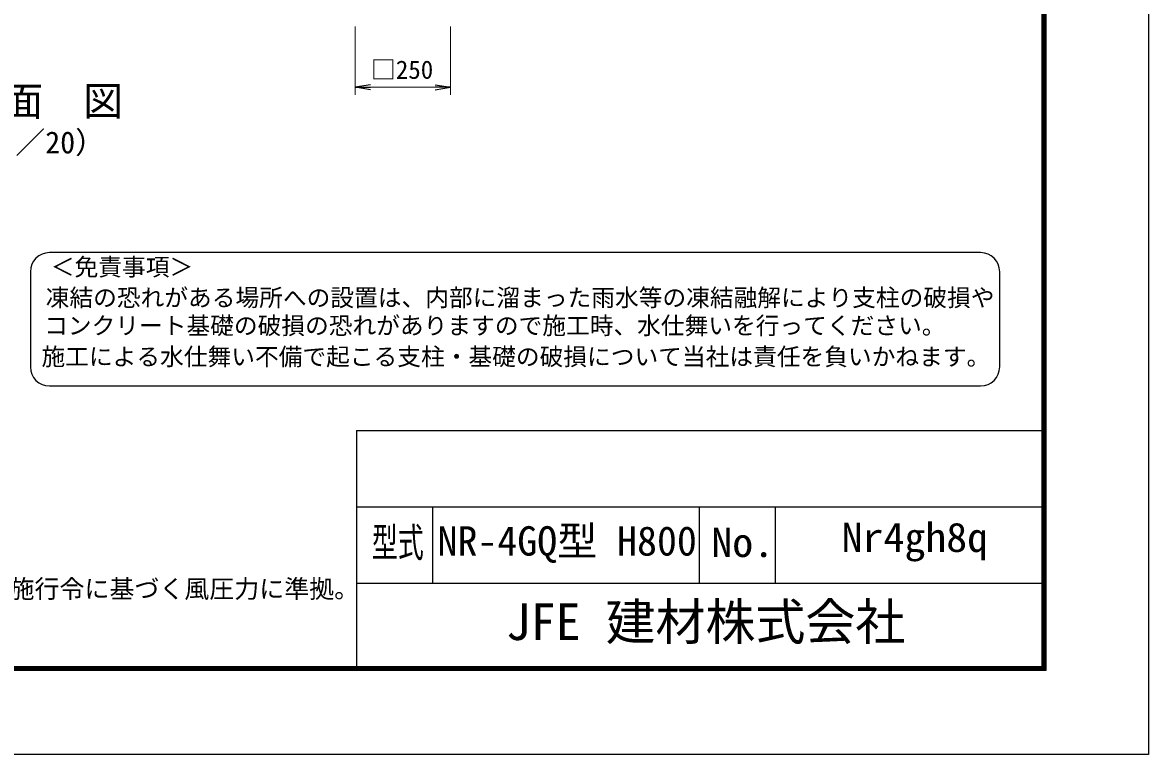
# Model space of a CAD drawing. Units: millimetres, scale not verified. Extents: x -4200 to 4200, y -2970 to 2970.
# Drawn here: x 1243 to 4200, y -2970 to -1048 of the extents above; entities that cross this region are included whole.
import ezdxf
from ezdxf.enums import TextEntityAlignment as Align

# ---------------------------------------------------------------- set-up
doc = ezdxf.new("R2010")
doc.units = ezdxf.units.MM
doc.header["$LTSCALE"] = 10
for name, color, linetype, lineweight in [('0-2_D-TTL-TXT', 7, 'Continuous', 25), ('0-7_D-STR-DIM', 7, 'Continuous', 13), ('0-C_D-TTL', 7, 'Continuous', 25)]:
    doc.layers.add(name, color=color, linetype=linetype, lineweight=lineweight)
doc.layers.add('0-8_0', color=7, linetype='Continuous')
doc.styles.add('ＭＳ ゴシック', font='')
doc.styles.get('ＭＳ ゴシック').set_extended_font_data('MS Gothic')

# ---------------------------------------------------------------- blocks, each defined once
blk = doc.blocks.new('_Open')
at = {"layer": '0-8_0'}
blk.add_line((-10, 1.667), (0, 0), dxfattribs=at)
blk.add_lwpolyline([(-10, -1.667), (0, 0), (-10, 0)], dxfattribs=at)

msp = doc.modelspace()

# ---------------------------------------------------------------- linework, layer by layer
at = {"layer": '0-2_D-TTL-TXT', "color": 2}
for p, q in [((3759.59, -1652.42), (1314.04, -1652.42)), ((1264.04, -1702.42), (1264.04, -1952.42)), ((3809.59, -1952.42), (3809.59, -1702.42)), ((1314.04, -2002.42), (3759.59, -2002.42))]:
    msp.add_line(p, q, dxfattribs=at)
for centre, start, end in [((1314.04, -1702.42), 90, 180), ((3759.59, -1702.42), 0, 90), ((1314.04, -1952.42), 180, 270), ((3759.59, -1952.42), 270, 0)]:
    msp.add_arc(centre, 50, start, end, dxfattribs=at)
at = {"layer": '0-7_D-STR-DIM'}
for p, q in [((2117.31, -1058.41), (2117.31, -1238.41)), ((2367.31, -1058.41), (2367.31, -1238.41)), ((2157.31, -1218.41), (2327.31, -1218.41))]:
    msp.add_line(p, q, dxfattribs=at)
at = {"layer": '0-C_D-TTL'}
for p, q in [((2120.32, -2119.77), (2120.32, -2739.77)), ((2120.32, -2119.77), (3920.32, -2119.77)), ((2120.32, -2319.77), (3920.32, -2319.77)), ((2320.32, -2319.77), (2320.32, -2519.77)), ((3020.32, -2319.77), (3020.32, -2519.77)), ((3220.32, -2319.77), (3220.32, -2519.77)), ((2120.32, -2519.77), (3920.32, -2519.77))]:
    msp.add_line(p, q, dxfattribs=at)
at = {"layer": '0-C_D-TTL', "color": 2}
msp.add_lwpolyline([(-4199.68, 2970.23), (4200.32, 2970.23), (4200.32, -2969.77), (-4199.68, -2969.77)], close=True, dxfattribs=at)
at = {"layer": '0-C_D-TTL'}
for points in [[(-3929.68, 2750.23), (3930.32, 2750.23), (3930.32, -2749.77), (-3929.68, -2749.77)], [(-3927.18, 2747.73), (3927.82, 2747.73), (3927.82, -2747.27), (-3927.18, -2747.27)], [(-3924.68, 2745.23), (3925.32, 2745.23), (3925.32, -2744.77), (-3924.68, -2744.77)], [(-3922.18, 2742.73), (3922.82, 2742.73), (3922.82, -2742.27), (-3922.18, -2742.27)], [(-3919.68, 2740.23), (3920.32, 2740.23), (3920.32, -2739.77), (-3919.68, -2739.77)]]:
    msp.add_lwpolyline(points, close=True, dxfattribs=at)

# ---------------------------------------------------------------- block references
at = {"layer": '0-7_D-STR-DIM', "xscale": 4, "yscale": 4, "rotation": 180}
msp.add_blockref('_Open', (2117.31, -1218.41), dxfattribs=at)
at = {"layer": '0-7_D-STR-DIM', "xscale": 4, "yscale": 4}
msp.add_blockref('_Open', (2367.31, -1218.41), dxfattribs=at)

# ---------------------------------------------------------------- texts
at = {"layer": '0-2_D-TTL-TXT', "style": 'ＭＳ ゴシック'}
for s, height, p in [('正\u3000面\u3000図', 76.98, (982.41, -1316.08)), ('（S=1／20）', 57.7, (1027.9, -1409.28)), ('＜免責事項＞ \u3000\u3000', 45.67, (1317.74, -1726.6)), ('凍結の恐れがある場所への設置は、内部に溜まった雨水等の凍結融解により支柱の破損や', 45.67, (1304.22, -1807.1)), ('コンクリート基礎の破損の恐れがありますので施工時、水仕舞いを行ってください。', 45.67, (1300.11, -1880.52)), ('施工による水仕舞い不備で起こる支柱・基礎の破損について当社は責任を負いかねます。 ', 45.67, (1293.12, -1962.01)), ('NR-4GQ型 H800', 76.98, (2333.25, -2470.77)), ('（設計条件）風荷重：昭和57年改正 建築基準法・同施行令に基づく風圧力に準拠。', 48.09, (-332.13, -2573.38)), ('JFE 建材株式会社', 96.19, (2512.7, -2698.28))]:
    msp.add_text(s, height=height, dxfattribs=at).set_placement(p, align=Align.BOTTOM_LEFT)
for s, width, p in [('型式', 0.65, (2160.59, -2474.58)), ('Nr4gh8q', 1.05, (3394.32, -2461.24)), ('No.', 1.05, (3052.32, -2474.58))]:
    msp.add_text(s, height=76.98, dxfattribs=dict(at, width=width)).set_placement(p, align=Align.BOTTOM_LEFT)
at = {"layer": '0-7_D-STR-DIM', "style": 'ＭＳ ゴシック'}
msp.add_text('□250', height=48.09, dxfattribs=at).set_placement((2158.16, -1210.65), align=Align.BOTTOM_LEFT)

doc.saveas('drawing.dxf')
